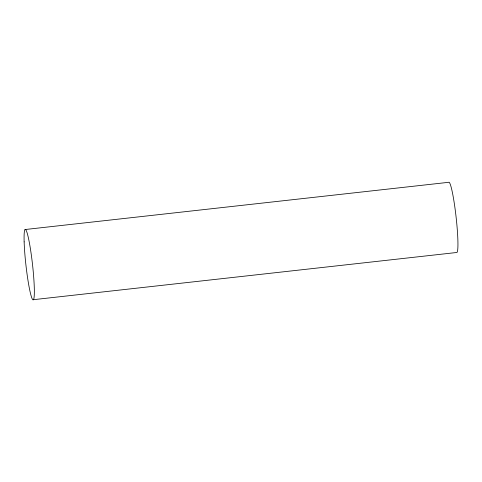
<?xml version="1.0" encoding="UTF-8"?>
<svg xmlns="http://www.w3.org/2000/svg" width="482" height="482" viewBox="0 0 482 482"><rect width="100%" height="100%" fill="white"/><g stroke="black" fill="none" stroke-linecap="round" stroke-linejoin="round"><path stroke-width="0.72" d="M25.04 229.534L448.658 182.31A35.415 3.302 83.6 0 1 455.797 214.466A35.415 3.302 83.6 0 1 456.96 252.466L33.342 299.69M24.142 241.874A35.415 3.302 83.6 0 0 32.427 299.25A35.415 3.302 83.6 0 0 31.005 252.707A35.415 3.302 83.6 0 0 24.142 241.874"/></g></svg>
